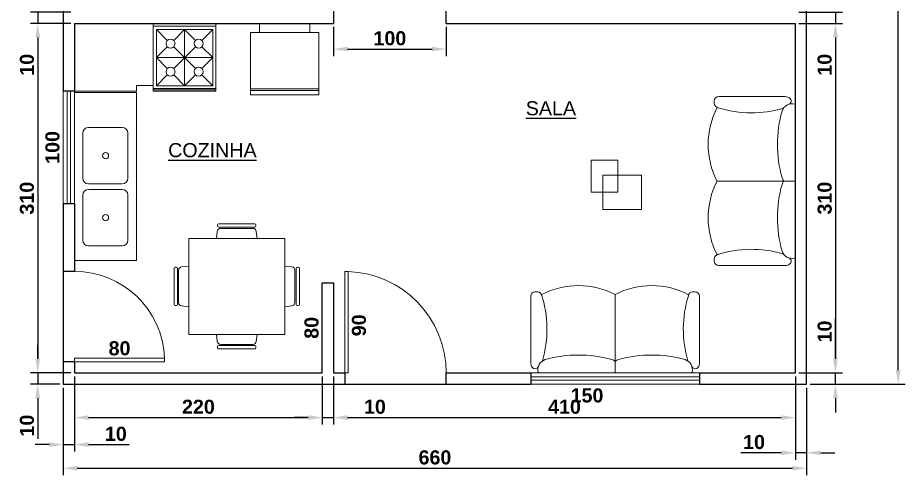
# Model space of a CAD drawing. Header units: millimetres. Extents: x 1805 to 4302, y 1320 to 2200.
# Drawn here: x 3514 to 4302, y 1320 to 1726 of the extents above; entities that cross this region are included whole.
import ezdxf

# ---------------------------------------------------------------- set-up
doc = ezdxf.new("R2010")
doc.units = ezdxf.units.MM
for name, color, linetype, lineweight in [('blocos', 40, 'Continuous', 9), ('cotas', 255, 'Continuous', 5), ('janelas', 1, 'Continuous', 13), ('paredes', 5, 'Continuous', 25), ('portas', 25, 'Continuous', 13)]:
    doc.layers.add(name, color=color, linetype=linetype, lineweight=lineweight)
doc.layers.add('Texto', color=102, linetype='Continuous')
doc.styles.add('Annotative', font='arial.ttf')
doc.styles.get("Standard").update_dxf_attribs({"font": ''})
doc.styles.get('Standard').set_extended_font_data('Arial', bold=True)
doc.dimstyles.new('Copy of ISO-25', dxfattribs={"dimscale": 0, "dimtxt": 2.5, "dimasz": 2.5, "dimexe": 1.25, "dimexo": 0.625, "dimtad": 1, "dimtxsty": 'Standard', "dimcen": 2.5, "dimse1": 1, "dimse2": 1, "dimsd1": 1, "dimsd2": 1, "dimclrt": 102, "dimadec": 0, "dimazin": 0, "dimtfac": 1, "dimtmove": 0, "dimatfit": 3, "dimfxl": 1, "dimarcsym": 0})
doc.dimstyles.new('ISO-25', dxfattribs={"dimscale": 0.5, "dimtxt": 2.5, "dimasz": 2.5, "dimexe": 1.25, "dimexo": 0.625, "dimtad": 1, "dimtxsty": 'Standard', "dimcen": 2.5, "dimclrt": 7, "dimadec": 0, "dimazin": 0, "dimtfac": 1, "dimtmove": 0, "dimatfit": 3, "dimfxl": 1, "dimarcsym": 0})

# ---------------------------------------------------------------- blocks, each defined once
blk = doc.blocks.new('*D106')
at = {"layer": 'cotas', "color": 0, "lineweight": -2, "transparency": 16777216}
for p, q in [((3563.97, 1408.07), (3563.97, 1365.37)), ((3783.97, 1408.07), (3783.97, 1365.37)), ((3576.47, 1371.62), (3771.47, 1371.62))]:
    blk.add_line(p, q, dxfattribs=at)
at = {"layer": 'cotas', "color": 0, "transparency": 16777216}
for points in [[(3576.47, 1373.71), (3576.47, 1369.54), (3563.97, 1371.62)], [(3771.47, 1373.71), (3771.47, 1369.54), (3783.97, 1371.62)]]:
    blk.add_solid(points, dxfattribs=at)
at = {"layer": 'Defpoints', "color": 0, "transparency": 16777216}
for p in [(3563.97, 1411.2), (3783.97, 1411.2), (3783.97, 1371.62)]:
    blk.add_point(p, dxfattribs=at)
at = {"layer": 'cotas', "color": 7, "transparency": 16777216, "insert": (3673.97, 1381.13), "char_height": 12.5, "attachment_point": 5}
blk.add_mtext('220', dxfattribs=at)
blk = doc.blocks.new('*D107')
at = {"layer": 'cotas', "color": 0, "lineweight": -2, "transparency": 16777216}
for p, q in [((3793.97, 1408.07), (3793.97, 1365.37)), ((4203.97, 1408.07), (4203.97, 1365.37)), ((3806.47, 1371.62), (4191.47, 1371.62))]:
    blk.add_line(p, q, dxfattribs=at)
at = {"layer": 'cotas', "color": 0, "transparency": 16777216}
for points in [[(3806.47, 1373.71), (3806.47, 1369.54), (3793.97, 1371.62)], [(4191.47, 1373.71), (4191.47, 1369.54), (4203.97, 1371.62)]]:
    blk.add_solid(points, dxfattribs=at)
at = {"layer": 'Defpoints', "color": 0, "transparency": 16777216}
for p in [(3793.97, 1411.2), (4203.97, 1411.2), (4203.97, 1371.62)]:
    blk.add_point(p, dxfattribs=at)
at = {"layer": 'cotas', "color": 7, "transparency": 16777216, "insert": (3998.97, 1381.13), "char_height": 12.5, "attachment_point": 5}
blk.add_mtext('410', dxfattribs=at)
blk = doc.blocks.new('*D108')
at = {"layer": 'cotas', "color": 0, "lineweight": -2, "transparency": 16777216}
for p, q in [((3553.97, 1398.07), (3553.97, 1320.49)), ((4213.97, 1398.07), (4213.97, 1320.49)), ((3566.47, 1326.74), (4201.47, 1326.74))]:
    blk.add_line(p, q, dxfattribs=at)
at = {"layer": 'cotas', "color": 0, "transparency": 16777216}
for points in [[(3566.47, 1328.82), (3566.47, 1324.66), (3553.97, 1326.74)], [(4201.47, 1328.82), (4201.47, 1324.66), (4213.97, 1326.74)]]:
    blk.add_solid(points, dxfattribs=at)
at = {"layer": 'Defpoints', "color": 0, "transparency": 16777216}
for p in [(3553.97, 1401.2), (4213.97, 1401.2), (4213.97, 1326.74)]:
    blk.add_point(p, dxfattribs=at)
at = {"layer": 'cotas', "color": 7, "transparency": 16777216, "insert": (3883.97, 1336.25), "char_height": 12.5, "attachment_point": 5}
blk.add_mtext('660', dxfattribs=at)
blk = doc.blocks.new('*D109')
at = {"layer": 'cotas', "color": 0, "lineweight": -2, "transparency": 16777216}
for p, q in [((4239.53, 1423.7), (4239.53, 1459.63)), ((4207.09, 1411.2), (4245.78, 1411.2)), ((4239.53, 1401.2), (4239.53, 1411.2)), ((4217.09, 1401.2), (4245.78, 1401.2)), ((4239.53, 1388.7), (4239.53, 1376.2))]:
    blk.add_line(p, q, dxfattribs=at)
at = {"layer": 'cotas', "color": 0, "transparency": 16777216}
for points in [[(4237.44, 1423.7), (4241.61, 1423.7), (4239.53, 1411.2)], [(4237.44, 1388.7), (4241.61, 1388.7), (4239.53, 1401.2)]]:
    blk.add_solid(points, dxfattribs=at)
at = {"layer": 'Defpoints', "color": 0, "transparency": 16777216}
for p in [(4203.97, 1411.2), (4239.53, 1411.2), (4213.97, 1401.2)]:
    blk.add_point(p, dxfattribs=at)
at = {"layer": 'cotas', "color": 7, "transparency": 16777216, "insert": (4230.02, 1447.91), "char_height": 12.5, "attachment_point": 5, "rotation": 90}
blk.add_mtext('10', dxfattribs=at)
blk = doc.blocks.new('*D110')
at = {"layer": 'cotas', "color": 0, "lineweight": -2, "transparency": 16777216}
for p, q in [((4203.97, 1408.07), (4203.97, 1334.11)), ((4213.97, 1398.07), (4213.97, 1334.11)), ((4191.47, 1340.36), (4155.54, 1340.36)), ((4213.97, 1340.36), (4203.97, 1340.36)), ((4226.47, 1340.36), (4238.97, 1340.36))]:
    blk.add_line(p, q, dxfattribs=at)
at = {"layer": 'cotas', "color": 0, "transparency": 16777216}
for points in [[(4191.47, 1342.45), (4191.47, 1338.28), (4203.97, 1340.36)], [(4226.47, 1342.45), (4226.47, 1338.28), (4213.97, 1340.36)]]:
    blk.add_solid(points, dxfattribs=at)
at = {"layer": 'Defpoints', "color": 0, "transparency": 16777216}
for p in [(4203.97, 1411.2), (4213.97, 1401.2), (4213.97, 1340.36)]:
    blk.add_point(p, dxfattribs=at)
at = {"layer": 'cotas', "color": 7, "transparency": 16777216, "insert": (4167.25, 1349.87), "char_height": 12.5, "attachment_point": 5}
blk.add_mtext('10', dxfattribs=at)
blk = doc.blocks.new('*D111')
at = {"layer": 'cotas', "color": 0, "lineweight": -2, "transparency": 16777216}
for p, q in [((3783.97, 1408.07), (3783.97, 1365.37)), ((3793.97, 1408.07), (3793.97, 1365.37)), ((3771.47, 1371.62), (3758.97, 1371.62)), ((3783.97, 1371.62), (3793.97, 1371.62)), ((3806.47, 1371.62), (3842.4, 1371.62))]:
    blk.add_line(p, q, dxfattribs=at)
at = {"layer": 'cotas', "color": 0, "transparency": 16777216}
for points in [[(3771.47, 1373.71), (3771.47, 1369.54), (3783.97, 1371.62)], [(3806.47, 1373.71), (3806.47, 1369.54), (3793.97, 1371.62)]]:
    blk.add_solid(points, dxfattribs=at)
at = {"layer": 'Defpoints', "color": 0, "transparency": 16777216}
for p in [(3783.97, 1411.2), (3793.97, 1411.2), (3793.97, 1371.62)]:
    blk.add_point(p, dxfattribs=at)
at = {"layer": 'cotas', "color": 7, "transparency": 16777216, "insert": (3830.68, 1381.13), "char_height": 12.5, "attachment_point": 5}
blk.add_mtext('10', dxfattribs=at)
blk = doc.blocks.new('*D112')
at = {"layer": 'cotas', "color": 0, "lineweight": -2, "transparency": 16777216}
for p, q in [((3563.97, 1408.07), (3563.97, 1341.39)), ((3553.97, 1398.07), (3553.97, 1341.39)), ((3541.47, 1347.64), (3528.97, 1347.64)), ((3553.97, 1347.64), (3563.97, 1347.64)), ((3576.47, 1347.64), (3612.4, 1347.64))]:
    blk.add_line(p, q, dxfattribs=at)
at = {"layer": 'cotas', "color": 0, "transparency": 16777216}
for points in [[(3541.47, 1349.72), (3541.47, 1345.56), (3553.97, 1347.64)], [(3576.47, 1349.72), (3576.47, 1345.56), (3563.97, 1347.64)]]:
    blk.add_solid(points, dxfattribs=at)
at = {"layer": 'Defpoints', "color": 0, "transparency": 16777216}
for p in [(3563.97, 1411.2), (3553.97, 1401.2), (3553.97, 1347.64)]:
    blk.add_point(p, dxfattribs=at)
at = {"layer": 'cotas', "color": 7, "transparency": 16777216, "insert": (3600.68, 1357.15), "char_height": 12.5, "attachment_point": 5}
blk.add_mtext('10', dxfattribs=at)
blk = doc.blocks.new('*D113')
at = {"layer": 'cotas', "color": 0, "lineweight": -2, "transparency": 16777216}
for p, q in [((4207.09, 1721.2), (4245.78, 1721.2)), ((4239.53, 1708.7), (4239.53, 1423.7)), ((4207.09, 1411.2), (4245.78, 1411.2))]:
    blk.add_line(p, q, dxfattribs=at)
at = {"layer": 'cotas', "color": 0, "transparency": 16777216}
for points in [[(4237.44, 1708.7), (4241.61, 1708.7), (4239.53, 1721.2)], [(4237.44, 1423.7), (4241.61, 1423.7), (4239.53, 1411.2)]]:
    blk.add_solid(points, dxfattribs=at)
at = {"layer": 'Defpoints', "color": 0, "transparency": 16777216}
for p in [(4203.97, 1721.2), (4203.97, 1411.2), (4239.53, 1411.2)]:
    blk.add_point(p, dxfattribs=at)
at = {"layer": 'cotas', "color": 7, "transparency": 16777216, "insert": (4230.02, 1566.2), "char_height": 12.5, "attachment_point": 5, "rotation": 90}
blk.add_mtext('310', dxfattribs=at)
blk = doc.blocks.new('*D114')
at = {"layer": 'cotas', "color": 0, "lineweight": -2, "transparency": 16777216}
for p, q in [((4239.53, 1743.7), (4239.53, 1756.2)), ((4207.09, 1731.2), (4245.78, 1731.2)), ((4239.53, 1731.2), (4239.53, 1721.2)), ((4207.09, 1721.2), (4245.78, 1721.2)), ((4239.53, 1708.7), (4239.53, 1672.77))]:
    blk.add_line(p, q, dxfattribs=at)
at = {"layer": 'cotas', "color": 0, "transparency": 16777216}
for points in [[(4237.44, 1743.7), (4241.61, 1743.7), (4239.53, 1731.2)], [(4237.44, 1708.7), (4241.61, 1708.7), (4239.53, 1721.2)]]:
    blk.add_solid(points, dxfattribs=at)
at = {"layer": 'Defpoints', "color": 0, "transparency": 16777216}
for p in [(4203.97, 1731.2), (4203.97, 1721.2), (4239.53, 1721.2)]:
    blk.add_point(p, dxfattribs=at)
at = {"layer": 'cotas', "color": 7, "transparency": 16777216, "insert": (4230.02, 1684.48), "char_height": 12.5, "attachment_point": 5, "rotation": 90}
blk.add_mtext('10', dxfattribs=at)
blk = doc.blocks.new('*D126')
at = {"layer": 'cotas', "color": 0, "lineweight": -2, "transparency": 16777216}
for p, q in [((3531.31, 1743.7), (3531.31, 1756.2)), ((3560.84, 1731.2), (3525.06, 1731.2)), ((3531.31, 1731.2), (3531.31, 1721.2)), ((3560.84, 1721.2), (3525.06, 1721.2)), ((3531.31, 1708.7), (3531.31, 1672.77))]:
    blk.add_line(p, q, dxfattribs=at)
at = {"layer": 'cotas', "color": 0, "transparency": 16777216}
for points in [[(3529.23, 1743.7), (3533.4, 1743.7), (3531.31, 1731.2)], [(3529.23, 1708.7), (3533.4, 1708.7), (3531.31, 1721.2)]]:
    blk.add_solid(points, dxfattribs=at)
at = {"layer": 'Defpoints', "color": 0, "transparency": 16777216}
for p in [(3563.97, 1731.2), (3531.31, 1721.2), (3563.97, 1721.2)]:
    blk.add_point(p, dxfattribs=at)
at = {"layer": 'cotas', "color": 7, "transparency": 16777216, "insert": (3521.8, 1684.48), "char_height": 12.5, "attachment_point": 5, "rotation": 90}
blk.add_mtext('10', dxfattribs=at)
blk = doc.blocks.new('*D127')
at = {"layer": 'cotas', "color": 0, "lineweight": -2, "transparency": 16777216}
for p, q in [((3560.84, 1721.2), (3525.06, 1721.2)), ((3531.31, 1708.7), (3531.31, 1423.7)), ((3560.84, 1411.2), (3525.06, 1411.2))]:
    blk.add_line(p, q, dxfattribs=at)
at = {"layer": 'cotas', "color": 0, "transparency": 16777216}
for points in [[(3529.23, 1708.7), (3533.4, 1708.7), (3531.31, 1721.2)], [(3529.23, 1423.7), (3533.4, 1423.7), (3531.31, 1411.2)]]:
    blk.add_solid(points, dxfattribs=at)
at = {"layer": 'Defpoints', "color": 0, "transparency": 16777216}
for p in [(3563.97, 1721.2), (3531.31, 1411.2), (3563.97, 1411.2)]:
    blk.add_point(p, dxfattribs=at)
at = {"layer": 'cotas', "color": 7, "transparency": 16777216, "insert": (3521.8, 1566.2), "char_height": 12.5, "attachment_point": 5, "rotation": 90}
blk.add_mtext('310', dxfattribs=at)
blk = doc.blocks.new('*D128')
at = {"layer": 'cotas', "color": 0, "lineweight": -2, "transparency": 16777216}
for p, q in [((3531.31, 1423.7), (3531.31, 1436.2)), ((3560.84, 1411.2), (3525.06, 1411.2)), ((3531.31, 1411.2), (3531.31, 1401.2)), ((3550.84, 1401.2), (3525.06, 1401.2)), ((3531.31, 1388.7), (3531.31, 1352.77))]:
    blk.add_line(p, q, dxfattribs=at)
at = {"layer": 'cotas', "color": 0, "transparency": 16777216}
for points in [[(3529.23, 1423.7), (3533.4, 1423.7), (3531.31, 1411.2)], [(3529.23, 1388.7), (3533.4, 1388.7), (3531.31, 1401.2)]]:
    blk.add_solid(points, dxfattribs=at)
at = {"layer": 'Defpoints', "color": 0, "transparency": 16777216}
for p in [(3563.97, 1411.2), (3531.31, 1401.2), (3553.97, 1401.2)]:
    blk.add_point(p, dxfattribs=at)
at = {"layer": 'cotas', "color": 7, "transparency": 16777216, "insert": (3521.8, 1364.48), "char_height": 12.5, "attachment_point": 5, "rotation": 90}
blk.add_mtext('10', dxfattribs=at)
blk = doc.blocks.new('*D129')
at = {"layer": 'cotas', "color": 0, "lineweight": -2, "transparency": 16777216}
for p, q in [((4217.09, 2151.2), (4301.51, 2151.2)), ((4295.26, 1413.7), (4295.26, 2138.7)), ((4217.09, 1401.2), (4301.51, 1401.2))]:
    blk.add_line(p, q, dxfattribs=at)
at = {"layer": 'cotas', "color": 0, "transparency": 16777216}
for points in [[(4293.18, 2138.7), (4297.34, 2138.7), (4295.26, 2151.2)], [(4293.18, 1413.7), (4297.34, 1413.7), (4295.26, 1401.2)]]:
    blk.add_solid(points, dxfattribs=at)
at = {"layer": 'Defpoints', "color": 0, "transparency": 16777216}
for p in [(4213.97, 2151.2), (4295.26, 2151.2), (4213.97, 1401.2)]:
    blk.add_point(p, dxfattribs=at)
at = {"layer": 'cotas', "color": 7, "transparency": 16777216, "insert": (4285.75, 1776.2), "char_height": 12.5, "attachment_point": 5, "rotation": 90}
blk.add_mtext('750', dxfattribs=at)
blk = doc.blocks.new('*D132')
at = {"layer": 'Defpoints', "color": 0, "transparency": 16777216}
for p in [(3968.97, 1401.2), (4118.97, 1401.2), (4118.97, 1381.67)]:
    blk.add_point(p, dxfattribs=at)
at = {"layer": 'cotas', "color": 102, "transparency": 16777216, "insert": (4018.97, 1391.18), "char_height": 12.5, "attachment_point": 5}
blk.add_mtext('150', dxfattribs=at)
blk = doc.blocks.new('*D133')
at = {"layer": 'Defpoints', "color": 0, "transparency": 16777216}
for p in [(3806.97, 1501.2), (3826.08, 1501.2), (3806.97, 1411.2)]:
    blk.add_point(p, dxfattribs=at)
at = {"layer": 'cotas', "color": 102, "transparency": 16777216, "insert": (3816.57, 1453.42), "char_height": 12.5, "attachment_point": 5, "rotation": 90}
blk.add_mtext('90', dxfattribs=at)
blk = doc.blocks.new('*D134')
at = {"layer": 'Defpoints', "color": 0, "transparency": 16777216}
for p in [(3563.97, 1424.2), (3643.97, 1424.2), (3643.97, 1423.48)]:
    blk.add_point(p, dxfattribs=at)
at = {"layer": 'cotas', "color": 102, "transparency": 16777216, "insert": (3603.97, 1432.99), "char_height": 12.5, "attachment_point": 5}
blk.add_mtext('80', dxfattribs=at)
blk = doc.blocks.new('*D135')
at = {"layer": 'Defpoints', "color": 0, "transparency": 16777216}
for p in [(3553.97, 1661.2), (3553.97, 1661.2), (3553.97, 1561.2)]:
    blk.add_point(p, dxfattribs=at)
at = {"layer": 'cotas', "color": 102, "transparency": 16777216, "insert": (3544.46, 1611.2), "char_height": 12.5, "attachment_point": 5, "rotation": 90}
blk.add_mtext('100', dxfattribs=at)
blk = doc.blocks.new('sofá1')
at = {"layer": 'blocos'}
for p, q in [((-71, 72), (-69, 72)), ((71, 72), (69, 72)), ((-75, 10), (-75, 68)), ((0, 0), (0, 69.51)), ((75, 10), (75, 68)), ((0, 0), (-65, 0)), ((65, 0), (0, 0))]:
    blk.add_line(p, q, dxfattribs=at)
for centre, radius, start, end in [((-71, 68), 4, 90, 180), ((-69, 68), 4, 0, 90), ((-32.58, 6.72), 70.72, 62.61664, 117.38336), ((32.47, 6.72), 70.72, 62.39185, 117.38336), ((69, 68), 4, 90, 173.46675), ((71, 68), 4, 0, 90), ((-160.37, 38.81), 99.85, 343.59388, 18.1629), ((160.37, 38.81), 99.85, 162.72752, 196.40612), ((-32.5, -93.48), 109.4, 74.31816, 105.68184), ((32.5, -93.48), 109.4, 74.31816, 105.68184), ((-65, 10), 10, 180, 202.88607), ((-59.28, 2.96), 9.31, 107.4613, 194.9731), ((-5.72, 2.96), 9.31, 52.06969, 72.5387), ((5.72, 2.96), 9.31, 107.4613, 127.93031), ((59.28, 2.96), 9.31, 345.0269, 72.5387), ((65, 10), 10, 337.11393, 0), ((-71.09, 7.03), 3.26, 196.45825, 330.78162), ((-65, 10), 10, 250.89983, 270), ((65, 10), 10, 270, 289.10017), ((71.09, 7.03), 3.26, 209.21838, 343.54175)]:
    blk.add_arc(centre, radius, start, end, dxfattribs=at)
blk = doc.blocks.new('mesacanto')
at = {"layer": 'blocos', "ltscale": 0.5}
for p, q in [((-44.6, 43.72), (-21.04, 43.72)), ((-44.6, 15.13), (-44.6, 43.72)), ((-21.04, 43.72), (-21.04, 15.13)), ((-34.5, 30.27), (0, 30.27)), ((-34.5, 0), (-34.5, 30.27)), ((0, 30.27), (0, 0)), ((-21.04, 15.13), (-44.6, 15.13)), ((0, 0), (-34.5, 0))]:
    blk.add_line(p, q, dxfattribs=at)
blk = doc.blocks.new('fogão')
at = {"layer": 'blocos'}
for p, q in [((0, 27.75), (0, -27.75)), ((0, 27.75), (60, 27.75)), ((2.5, 27.75), (2.5, -27.75)), ((5.36, 25), (15.03, 15.33)), ((5.36, 25), (55.36, 25)), ((5.36, 25), (5.36, -25)), ((20.69, 15.33), (30.36, 25)), ((30.36, 25), (40.03, 15.33)), ((30.36, 25), (30.36, -25)), ((45.69, 15.33), (55.36, 25)), ((55.36, 25), (55.36, -25)), ((57.86, 27.75), (57.86, -27.75)), ((58.86, 27.75), (58.86, -27.75)), ((60, 27.75), (60, -27.75)), ((5.36, 0), (15.03, 9.67)), ((20.69, -9.67), (40.03, 9.67)), ((20.69, 9.67), (40.03, -9.67)), ((45.69, 9.67), (55.36, 0)), ((15.03, -9.67), (5.36, 0)), ((5.36, 0), (55.36, 0)), ((55.36, 0), (45.69, -9.67)), ((5.36, -25), (15.03, -15.33)), ((30.36, -25), (20.69, -15.33)), ((40.03, -15.33), (30.36, -25)), ((45.69, -15.33), (55.36, -25)), ((0, -27.75), (60, -27.75)), ((5.36, -25), (55.36, -25))]:
    blk.add_line(p, q, dxfattribs=at)
for centre in [(17.86, 12.5), (42.86, 12.5), (17.86, -12.5), (42.86, -12.5)]:
    blk.add_circle(centre, 4, dxfattribs=at)
blk = doc.blocks.new('pia_coz')
at = {"layer": 'blocos', "ltscale": 100}
for p, q in [((-70.05, 35.67), (-70.05, 90.67)), ((-70.05, 90.67), (-0.05, 90.67)), ((-0.05, 30.67), (-0.05, 90.67)), ((-55.05, 35.67), (-70.05, 35.67)), ((-55.05, 35.67), (-55.05, 30.67)), ((-55.05, 30.67), (-0.05, 30.67))]:
    blk.add_line(p, q, dxfattribs=at)
at = {"layer": 'blocos'}
for p, q in [((-55, 29.37), (-55, -119.65)), ((0, 29.37), (-55, 29.37)), ((0, -119.65), (0, 29.37)), ((-47.5, -46.66), (-47.5, -6.66)), ((-42.5, -1.66), (-12.5, -1.66)), ((-7.5, -6.66), (-7.5, -46.66)), ((-12.5, -51.66), (-42.5, -51.66)), ((-47.5, -61.6), (-47.5, -101.6)), ((-12.5, -56.6), (-42.5, -56.6)), ((-7.5, -101.6), (-7.5, -61.6)), ((-42.5, -106.6), (-12.5, -106.6)), ((-55, -119.65), (0, -119.65))]:
    blk.add_line(p, q, dxfattribs=at)
for centre in [(-27.66, -26.66), (-27.66, -81.6)]:
    blk.add_circle(centre, 2.74, dxfattribs=at)
for centre, start, end in [((-42.5, -6.66), 90, 180), ((-12.5, -6.66), 360, 90), ((-42.5, -46.66), 180, 270), ((-12.5, -46.66), 270, 0), ((-42.5, -61.6), 90, 180), ((-12.5, -61.6), 360, 90), ((-42.5, -101.6), 180, 270), ((-12.5, -101.6), 270, 0)]:
    blk.add_arc(centre, 5, start, end, dxfattribs=at)
blk = doc.blocks.new('mesa')
at = {"layer": 'blocos'}
for p, q in [((-14.09, 56.67), (-14.09, 57.67)), ((-13.09, 58.67), (18.91, 58.67)), ((18.91, 55.67), (-13.09, 55.67)), ((19.91, 57.67), (19.91, 56.67)), ((-14.38, 51.99), (-15.07, 45.67)), ((17.22, 54.67), (-11.4, 54.67)), ((20.9, 45.67), (20.2, 51.99)), ((45.52, 45.67), (-39.7, 45.67)), ((-39.7, 45.67), (-39.7, -39.33)), ((45.52, -39.33), (45.52, 45.67)), ((-52.7, 19.17), (-52.7, -12.83)), ((-50.7, 20.17), (-51.7, 20.17)), ((-49.7, -12.83), (-49.7, 19.17)), ((-48.7, -11.14), (-48.7, 17.48)), ((-46.02, 20.46), (-39.7, 21.15)), ((51.85, 20.46), (45.52, 21.15)), ((54.52, -11.14), (54.52, 17.48)), ((55.52, -12.83), (55.52, 19.17)), ((56.52, 20.17), (57.52, 20.17)), ((58.52, 19.17), (58.52, -12.83)), ((-51.7, -13.83), (-50.7, -13.83)), ((-39.7, -14.81), (-46.02, -14.12)), ((45.52, -14.81), (51.85, -14.12)), ((57.52, -13.83), (56.52, -13.83)), ((-39.7, -39.33), (45.52, -39.33)), ((-14.38, -45.66), (-15.07, -39.33)), ((20.9, -39.33), (20.2, -45.66)), ((-14.09, -50.33), (-14.09, -51.33)), ((18.91, -49.33), (-13.09, -49.33)), ((-13.09, -52.33), (18.91, -52.33)), ((17.22, -48.33), (-11.4, -48.33)), ((19.91, -51.33), (19.91, -50.33))]:
    blk.add_line(p, q, dxfattribs=at)
for centre, radius, start, end in [((-13.09, 57.67), 1, 90, 180), ((-13.09, 56.67), 1, 180, 270), ((18.91, 57.67), 1, 360, 90), ((18.91, 56.67), 1, 270, 0), ((-11.4, 51.67), 3, 90, 173.77277), ((17.22, 51.67), 3, 6.22723, 90), ((-51.7, 19.17), 1, 90, 180), ((-50.7, 19.17), 1, 0, 90), ((-45.7, 17.48), 3, 96.22723, 180), ((51.52, 17.48), 3, 360, 83.77277), ((56.52, 19.17), 1, 90, 180), ((57.52, 19.17), 1, 0, 90), ((-51.7, -12.83), 1, 180, 270), ((-50.7, -12.83), 1, 270, 360), ((-45.7, -11.14), 3, 180, 263.77277), ((51.52, -11.14), 3, 276.22723, 0), ((56.52, -12.83), 1, 180, 270), ((57.52, -12.83), 1, 270, 0), ((-11.4, -45.33), 3, 186.22723, 270), ((17.22, -45.33), 3, 270, 353.77277), ((-13.09, -50.33), 1, 90, 180), ((-13.09, -51.33), 1, 180, 270), ((18.91, -50.33), 1, 360, 90), ((18.91, -51.33), 1, 270, 0)]:
    blk.add_arc(centre, radius, start, end, dxfattribs=at)
blk = doc.blocks.new('*D142')
at = {"layer": 'cotas', "color": 0, "lineweight": -2, "transparency": 16777216}
for p, q in [((3793.97, 1718.07), (3793.97, 1692.19)), ((3893.97, 1718.07), (3893.97, 1692.19)), ((3806.47, 1698.44), (3881.47, 1698.44))]:
    blk.add_line(p, q, dxfattribs=at)
at = {"layer": 'cotas', "color": 0, "transparency": 16777216}
for points in [[(3806.47, 1700.53), (3806.47, 1696.36), (3793.97, 1698.44)], [(3881.47, 1700.53), (3881.47, 1696.36), (3893.97, 1698.44)]]:
    blk.add_solid(points, dxfattribs=at)
at = {"layer": 'Defpoints', "color": 0, "transparency": 16777216}
for p in [(3793.97, 1721.2), (3893.97, 1721.2), (3893.97, 1698.44)]:
    blk.add_point(p, dxfattribs=at)
at = {"layer": 'cotas', "color": 7, "transparency": 16777216, "insert": (3843.97, 1707.95), "char_height": 12.5, "attachment_point": 5}
blk.add_mtext('100', dxfattribs=at)
blk = doc.blocks.new('sofá2')
at = {"layer": 'blocos'}
for p, q in [((-72, 71), (-72, 69)), ((-10, 75), (-68, 75)), ((0, 65), (0, 0)), ((0, 0), (-69.51, 0)), ((0, 0), (0, -65)), ((-72, -71), (-72, -69)), ((-10, -75), (-68, -75))]:
    blk.add_line(p, q, dxfattribs=at)
for centre, radius, start, end in [((-68, 71), 4, 90, 180), ((-10, 65), 10, 67.11393, 90), ((-7.03, 71.09), 3.26, 299.21838, 73.54175), ((-6.72, 32.47), 70.72, 152.39185, 207.38336), ((-68, 69), 4, 180, 263.46675), ((-38.81, 160.37), 99.85, 252.72752, 286.40612), ((-2.96, 59.28), 9.31, 75.0269, 162.5387), ((-10, 65), 10, 0, 19.10017), ((93.48, 32.5), 109.4, 164.31816, 195.68184), ((-2.96, 5.72), 9.31, 197.4613, 217.93031), ((-2.96, -5.72), 9.31, 142.06969, 162.5387), ((-6.72, -32.58), 70.72, 152.61664, 207.38336), ((93.48, -32.5), 109.4, 164.31816, 195.68184), ((-38.81, -160.37), 99.85, 73.59388, 108.1629), ((-2.96, -59.28), 9.31, 197.4613, 284.9731), ((-68, -69), 4, 90, 180), ((-7.03, -71.09), 3.26, 286.45825, 60.78162), ((-10, -65), 10, 340.89983, 0), ((-68, -71), 4, 180, 270), ((-10, -65), 10, 270, 292.88607)]:
    blk.add_arc(centre, radius, start, end, dxfattribs=at)
blk = doc.blocks.new('geladeira')
at = {"layer": 'blocos'}
for p, q in [((8, 30.3), (63.45, 30.3)), ((8, -30.3), (8, 30.3)), ((8, 22.3), (8, 30.3)), ((57.95, 30.3), (57.95, -30.3)), ((59.45, 30.3), (59.45, -30.3)), ((63.45, 30.3), (63.45, -30.3)), ((63.45, 30.3), (63.45, -30.3)), ((8, 22.3), (0, 22.3)), ((0, 22.3), (0, -22.3)), ((0, -22.3), (0, 22.3)), ((0, 22.3), (8, 22.3)), ((0, -22.3), (8, -22.3)), ((8, -22.3), (0, -22.3)), ((8, -30.3), (8, -22.3)), ((63.45, -30.3), (8, -30.3)), ((63.45, -30.3), (8, -30.3))]:
    blk.add_line(p, q, dxfattribs=at)
for points in [[(63.45, -30.3), (63.45, 30.3), (8, 30.3), (8, -30.3)], [(8, 30.3, 61.8), (8, -30.3, 61.8), (57.95, -30.3, 61.8), (57.95, 30.3, 61.8)], [(8, 22.3, 48), (0, 22.3, 48), (0, -22.3, 48), (8, -22.3, 48)]]:
    blk.add_3dface(points, dxfattribs=at)
blk = doc.blocks.new('*D144')
at = {"layer": 'Defpoints', "color": 0, "transparency": 16777216}
for p in [(3783.97, 1491.2), (3783.97, 1491.2), (3783.97, 1411.2)]:
    blk.add_point(p, dxfattribs=at)
at = {"layer": 'cotas', "color": 102, "transparency": 16777216, "insert": (3774.46, 1451.2), "char_height": 12.5, "attachment_point": 5, "rotation": 90}
blk.add_mtext('80', dxfattribs=at)

msp = doc.modelspace()

# ---------------------------------------------------------------- linework, layer by layer
at = {"layer": 'janelas'}
for p, q in [((3553.968, 1561.198), (3553.968, 1661.198)), ((3557.468, 1561.198), (3557.468, 1661.198)), ((3560.468, 1661.198), (3560.468, 1561.198)), ((3563.968, 1661.198), (3563.968, 1561.198)), ((3968.968, 1411.198), (4118.968, 1411.198)), ((3968.968, 1407.698), (4118.968, 1407.698)), ((4118.968, 1404.698), (3968.968, 1404.698)), ((4118.968, 1401.198), (3968.968, 1401.198))]:
    msp.add_line(p, q, dxfattribs=at)
at = {"layer": 'paredes'}
for p, q in [((4213.968, 1401.198), (4213.968, 2151.198)), ((3793.968, 1761.198), (3793.968, 1721.198)), ((3553.968, 1756.198), (3553.968, 1661.198)), ((3893.968, 1721.198), (3893.968, 1741.198)), ((3563.968, 1721.198), (3793.968, 1721.198)), ((3563.968, 1721.198), (3563.968, 1661.198)), ((3893.968, 1721.198), (4203.968, 1721.198)), ((4203.968, 1411.198), (4203.968, 1721.198)), ((3563.968, 1661.198), (3553.968, 1661.198)), ((3553.968, 1561.198), (3553.968, 1401.198)), ((3563.968, 1561.198), (3553.968, 1561.198)), ((3563.968, 1561.198), (3563.968, 1501.198)), ((3563.968, 1501.198), (3553.968, 1501.198)), ((3783.968, 1411.198), (3783.968, 1491.198)), ((3783.968, 1491.198), (3793.968, 1491.198)), ((3793.968, 1491.198), (3793.968, 1411.198)), ((3563.968, 1421.198), (3553.968, 1421.198)), ((3563.968, 1421.198), (3563.968, 1411.198)), ((3563.968, 1411.198), (3783.968, 1411.198)), ((3793.968, 1411.198), (3803.968, 1411.198)), ((3803.968, 1411.198), (3803.968, 1401.198)), ((3893.968, 1411.198), (3968.968, 1411.198)), ((3893.968, 1401.198), (3893.968, 1411.198)), ((3968.968, 1411.198), (3968.968, 1401.198)), ((4118.968, 1411.198), (4203.968, 1411.198)), ((4118.968, 1411.198), (4118.968, 1401.198)), ((3553.968, 1401.198), (3968.968, 1401.198)), ((4118.968, 1401.198), (4213.968, 1401.198))]:
    msp.add_line(p, q, dxfattribs=at)
at = {"layer": 'portas'}
for points in [[(3803.968, 1411.198), (3806.968, 1411.198), (3806.968, 1501.198), (3803.968, 1501.198)], [(3563.968, 1421.198), (3643.968, 1421.198), (3643.968, 1424.198), (3563.968, 1424.198)]]:
    msp.add_lwpolyline(points, close=True, dxfattribs=at)
for centre, radius, start, end in [((3563.968, 1421.198), 80.056, 2.147585, 90), ((3803.968, 1411.198), 90, 0, 88.090848)]:
    msp.add_arc(centre, radius, start, end, dxfattribs=at)

# ---------------------------------------------------------------- block references
at = {"layer": 'blocos', "xscale": -1}
msp.add_blockref('pia_coz', (3563.913, 1630.528), dxfattribs=at)
at = {"layer": 'blocos'}
for name, p, rotation in [('fogão', (3661.718, 1721.198), 270), ('geladeira', (3750.51, 1721.198), 270), ('sofá1', (4203.968, 1581.372), 90), ('sofá2', (4043.968, 1411.198), 270)]:
    msp.add_blockref(name, p, dxfattribs=dict(at, rotation=rotation))
for name, p in [('mesacanto', (4067.414, 1556.304)), ('mesa', (3705.115, 1484.773))]:
    msp.add_blockref(name, p, dxfattribs=at)

# ---------------------------------------------------------------- texts
at = {"layer": 'Texto', "char_height": 15, "attachment_point": 1, "style": 'Annotative'}
for s, insert in [('\\pi61.51139;{\\H0.83333x;\\LSALA}', (3903.084, 1652.214)), ('\\pi44.59041;{\\H0.83333x;\\LCOZINHA}', (3602.531, 1615.055))]:
    msp.add_mtext_dynamic_manual_height_columns(s, width=166.91755, gutter_width=62.5, heights=[0], dxfattribs=dict(at, insert=insert))

# ---------------------------------------------------------------- dimensions: what is measured, and where the dimension line sits
at = {"layer": 'cotas'}
for base, p1, p2, dimstyle, picture, middle in [((4295.26, 2151.198), (4213.968, 1401.198), (4213.968, 2151.198), 'ISO-25', '*D129', (4285.753, 1776.198)), ((3531.312, 1721.198), (3563.968, 1731.198), (3563.968, 1721.198), 'ISO-25', '*D126', (3521.805, 1684.483)), ((4239.526, 1721.198), (4203.968, 1731.198), (4203.968, 1721.198), 'ISO-25', '*D114', (4230.019, 1684.483)), ((3531.312, 1411.198), (3563.968, 1721.198), (3563.968, 1411.198), 'ISO-25', '*D127', (3521.805, 1566.198)), ((4239.526, 1411.198), (4203.968, 1721.198), (4203.968, 1411.198), 'ISO-25', '*D113', (4230.019, 1566.198)), ((3783.968, 1491.198), (3783.968, 1411.198), (3783.968, 1491.198), 'Copy of ISO-25', '*D144', (3774.457, 1451.198)), ((4239.526, 1411.198), (4213.968, 1401.198), (4203.968, 1411.198), 'ISO-25', '*D109', (4230.019, 1447.914)), ((3531.312, 1401.198), (3563.968, 1411.198), (3553.968, 1401.198), 'ISO-25', '*D128', (3521.805, 1364.483))]:
    dim = msp.add_linear_dim(base=base, p1=p1, p2=p2, angle=90, dimstyle=dimstyle, override={"dimscale": 5}, dxfattribs=at)
    dim.commit()
    dim.dimension.update_dxf_attribs({"geometry": picture, "text_midpoint": middle})
for base, p1, p2, picture, middle in [((3893.968, 1698.442), (3793.968, 1721.198), (3893.968, 1721.198), '*D142', (3843.968, 1707.95)), ((3783.968, 1371.624), (3563.968, 1411.198), (3783.968, 1411.198), '*D106', (3673.968, 1381.131)), ((3793.968, 1371.624), (3783.968, 1411.198), (3793.968, 1411.198), '*D111', (3830.683, 1381.131)), ((4203.968, 1371.624), (3793.968, 1411.198), (4203.968, 1411.198), '*D107', (3998.968, 1381.131)), ((4213.968, 1326.74), (3553.968, 1401.198), (4213.968, 1401.198), '*D108', (3883.968, 1336.248))]:
    dim = msp.add_linear_dim(base=base, p1=p1, p2=p2, dimstyle='ISO-25', override={"dimscale": 5}, dxfattribs=at)
    dim.commit()
    dim.dimension.update_dxf_attribs({"geometry": picture, "text_midpoint": middle})
for base, p1, p2, picture, middle in [((3553.968, 1661.198), (3553.968, 1561.198), (3553.968, 1661.198), '*D135', (3553.968, 1611.198)), ((3826.084, 1501.198), (3806.968, 1411.198), (3806.968, 1501.198), '*D133', (3826.084, 1453.425))]:
    dim = msp.add_linear_dim(base=base, p1=p1, p2=p2, angle=90, dimstyle='Copy of ISO-25', override={"dimscale": 5}, dxfattribs=at)
    dim.commit()
    dim.dimension.update_dxf_attribs({"geometry": picture, "text_midpoint": middle, "dimtype": 160})
for base, p1, p2, dimstyle, picture, middle in [((3643.968, 1423.483), (3563.968, 1424.198), (3643.968, 1424.198), 'Copy of ISO-25', '*D134', (3603.968, 1423.483)), ((3553.968, 1347.641), (3563.968, 1411.198), (3553.968, 1401.198), 'ISO-25', '*D112', (3600.683, 1347.641)), ((4213.968, 1340.362), (4203.968, 1411.198), (4213.968, 1401.198), 'ISO-25', '*D110', (4167.252, 1340.362)), ((4118.968, 1381.669), (3968.968, 1401.198), (4118.968, 1401.198), 'Copy of ISO-25', '*D132', (4018.968, 1381.669))]:
    dim = msp.add_linear_dim(base=base, p1=p1, p2=p2, dimstyle=dimstyle, override={"dimscale": 5}, dxfattribs=at)
    dim.commit()
    dim.dimension.update_dxf_attribs({"geometry": picture, "text_midpoint": middle, "dimtype": 160})

doc.saveas('drawing.dxf')
